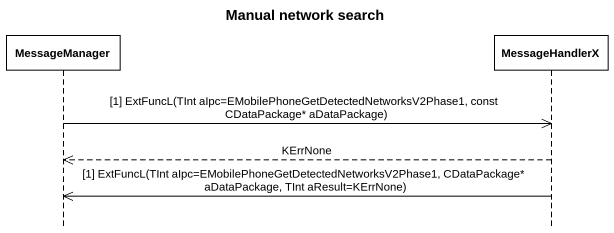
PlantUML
@startuml
title Manual network search
hide footbox
participant MessageManager
participant MessageHandlerX

MessageManager ->> MessageHandlerX : [1] ExtFuncL(TInt aIpc=EMobilePhoneGetDetectedNetworksV2Phase1, const CDataPackage* aDataPackage)
MessageHandlerX -->> MessageManager : KErrNone
MessageHandlerX ->> MessageManager : [1] ExtFuncL(TInt aIpc=EMobilePhoneGetDetectedNetworksV2Phase1, CDataPackage* aDataPackage, TInt aResult=KErrNone)
@enduml
